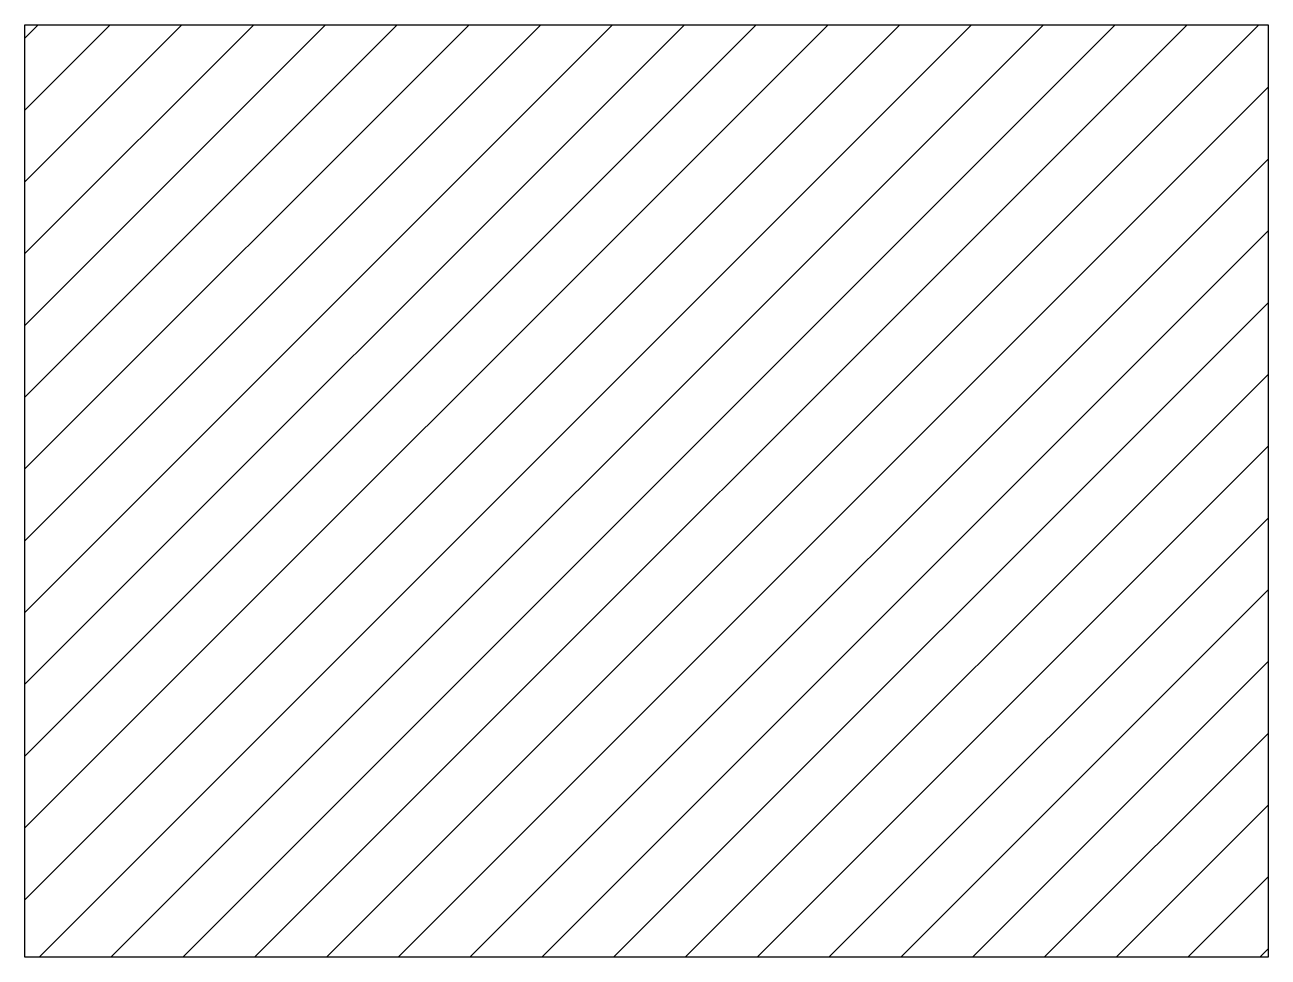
# Model space of a CAD drawing. Units: millimetres at full size, sheet at 1:100. Extents: x -15551 to 8939, y -9612 to 8755.
import ezdxf

# ---------------------------------------------------------------- set-up
doc = ezdxf.new("R2010")
doc.units = ezdxf.units.MM
doc.header["$LTSCALE"] = 100
doc.layers.add('0-0', color=7, linetype='Continuous')

msp = doc.modelspace()

# ---------------------------------------------------------------- linework, layer by layer
at = {"layer": '0-0'}
for p, q in [((-15551, -8480), (1684, 8755.1)), ((-15551, -7065.7), (269.8, 8755.1)), ((-15551, -5651.5), (-1144.4, 8755.1)), ((-15551, -4237.3), (-2558.6, 8755.1)), ((-15551, -2823.1), (-3972.8, 8755.1)), ((-15551, -1408.9), (-5387, 8755.1)), ((-15551, 5.3), (-6801.2, 8755.1)), ((-15551, 1419.5), (-8215.5, 8755.1)), ((-15551, 2833.8), (-9629.7, 8755.1)), ((-15551, 4248), (-11043.9, 8755.1)), ((-15551, 5662.2), (-12458.1, 8755.1)), ((-15551, 7076.4), (-13872.3, 8755.1)), ((-15551, 8490.6), (-15286.5, 8755.1)), ((-15269.1, -9612.2), (3098.2, 8755.1)), ((-13854.9, -9612.2), (4512.5, 8755.1)), ((-12440.7, -9612.2), (5926.7, 8755.1)), ((-11026.5, -9612.2), (7340.9, 8755.1)), ((-9612.2, -9612.2), (8755.1, 8755.1)), ((-8198, -9612.2), (8938.8, 7524.6)), ((-6783.8, -9612.2), (8938.8, 6110.3)), ((-5369.6, -9612.2), (8938.8, 4696.1)), ((-3955.4, -9612.2), (8938.8, 3281.9)), ((-2541.2, -9612.2), (8938.8, 1867.7)), ((-1127, -9612.2), (8938.8, 453.5)), ((287.3, -9612.2), (8938.8, -960.7)), ((1701.5, -9612.2), (8938.8, -2374.9)), ((3115.7, -9612.2), (8938.8, -3789.1)), ((4529.9, -9612.2), (8938.8, -5203.4)), ((5944.1, -9612.2), (8938.8, -6617.6)), ((7358.3, -9612.2), (8938.8, -8031.8)), ((8772.5, -9612.2), (8938.8, -9446))]:
    msp.add_line(p, q, dxfattribs=at)
msp.add_lwpolyline([(-15551, 8755.1), (8938.8, 8755.1), (8938.8, -9612.2), (-15551, -9612.2)], close=True, dxfattribs=at)

doc.saveas('drawing.dxf')
